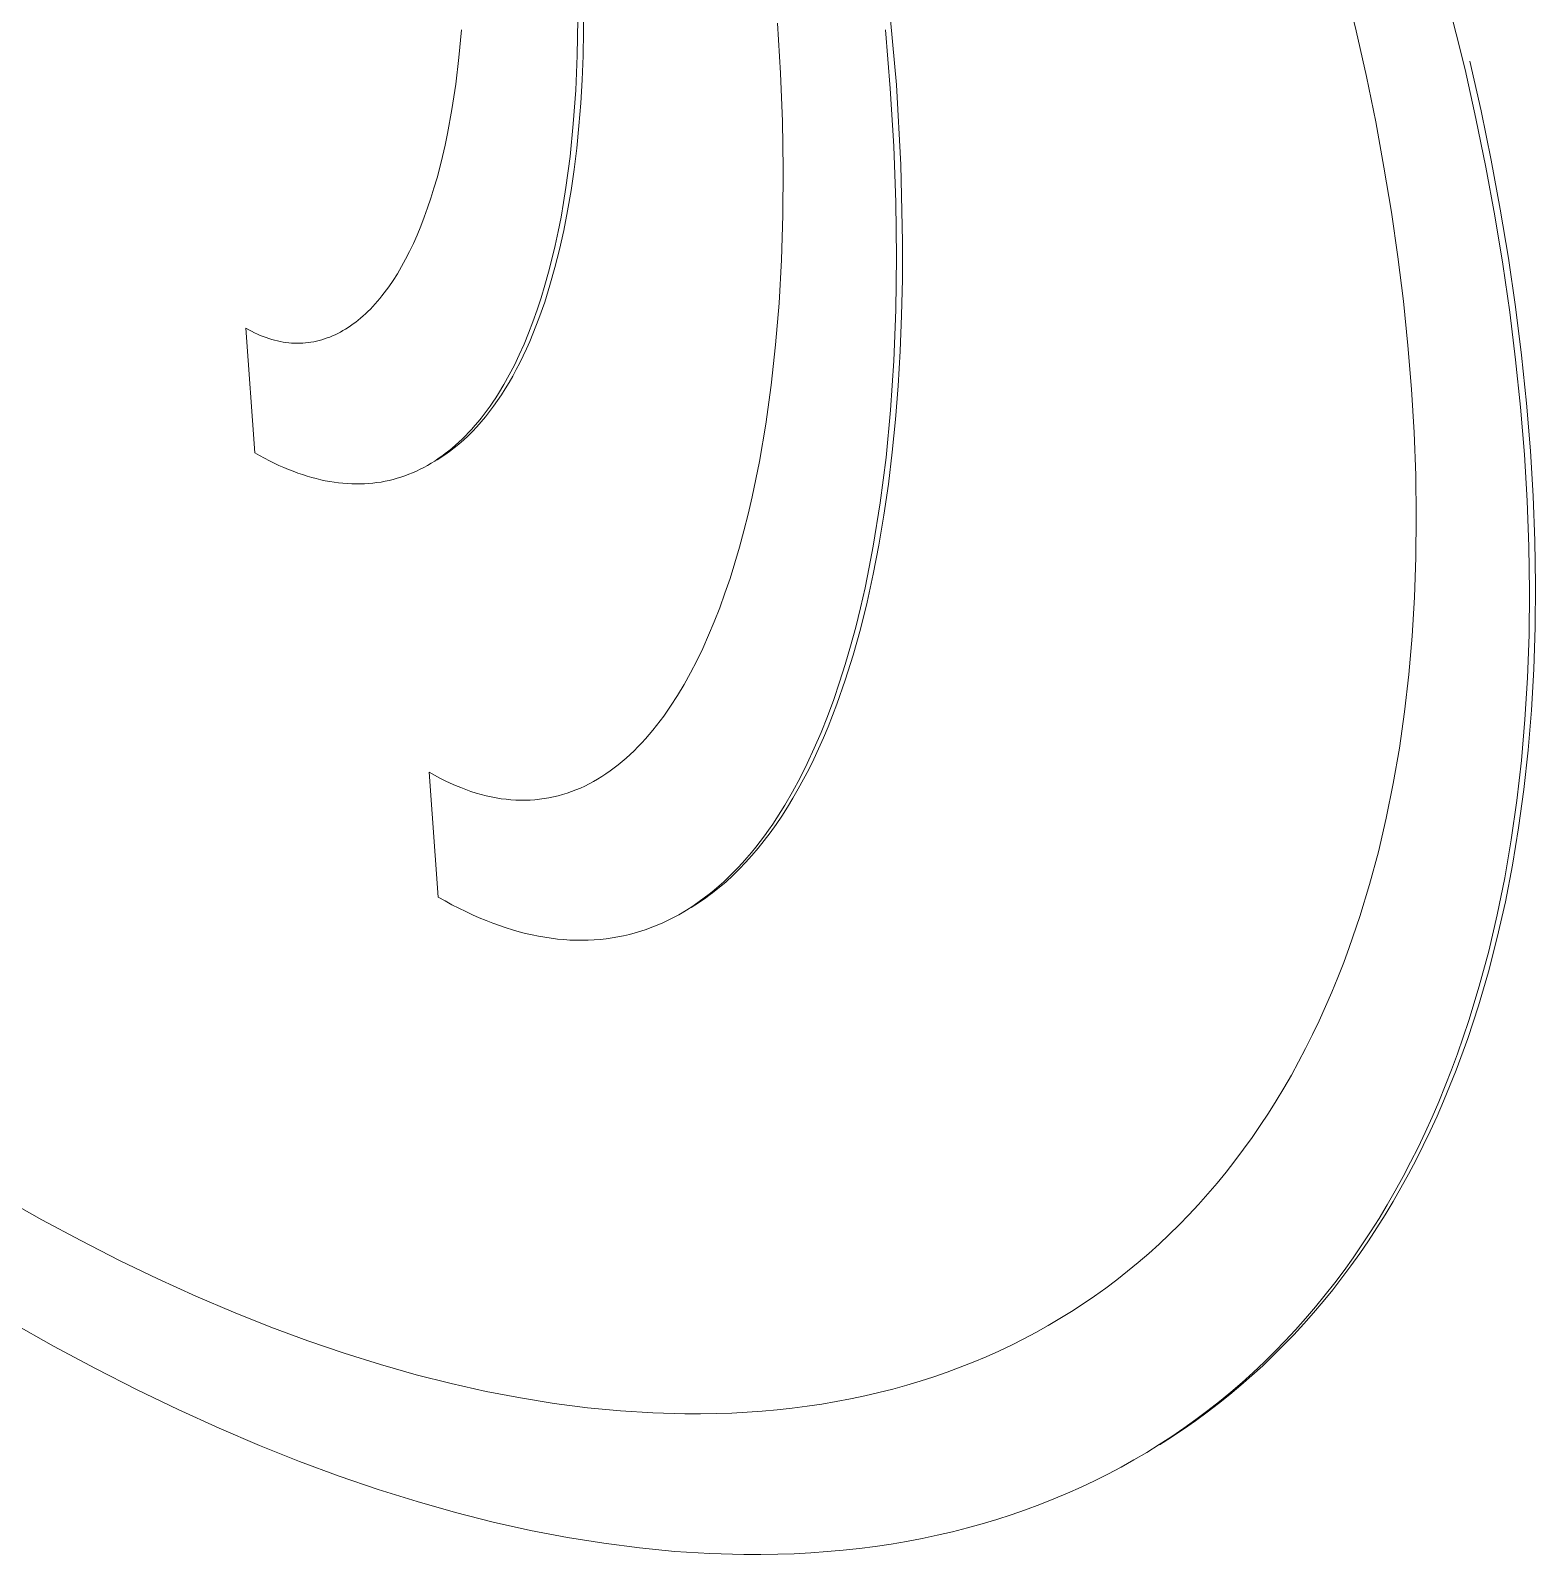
# Model space of a CAD drawing. Header units: inches. Extents: x -8 to 201, y -1 to 136.
# Drawn here: x 145.6847 to 146.1299, y 70.0377 to 70.4884 of the extents above; entities that cross this region are included whole.
import ezdxf

# ---------------------------------------------------------------- set-up
doc = ezdxf.new("R2010")
doc.units = ezdxf.units.IN
doc.layers.add('ZANO_R', color=7, linetype='Continuous', lineweight=0)

msp = doc.modelspace()

# ---------------------------------------------------------------- linework, layer by layer
at = {"layer": 'ZANO_R'}
for p, q in [((146.07689, 70.48824), (146.07012, 70.51534)), ((146.10177, 70.50589), (146.10904, 70.47679)), ((145.93827, 70.50106), (145.94085, 70.47228)), ((145.84838, 70.49556), (145.84835, 70.48814)), ((145.84659, 70.49168), (145.84643, 70.48099)), ((145.9066, 70.47577), (145.90571, 70.49049)), ((145.81147, 70.48032), (145.8122, 70.48852)), ((145.84835, 70.48814), (145.8482, 70.48088)), ((145.93763, 70.48858), (145.93906, 70.47124)), ((146.07989, 70.47476), (146.07689, 70.48824)), ((145.81053, 70.47247), (145.81147, 70.48032)), ((145.84643, 70.48099), (145.846, 70.47066)), ((145.8482, 70.48088), (145.84791, 70.4738)), ((145.90715, 70.4614), (145.9066, 70.47577)), ((146.10904, 70.47679), (146.11226, 70.46232)), ((146.1105, 70.4793), (146.11378, 70.46464)), ((145.80941, 70.46499), (145.81053, 70.47247)), ((145.84791, 70.4738), (145.8475, 70.46689)), ((145.93906, 70.47124), (145.94008, 70.45413)), ((145.94085, 70.47228), (145.94216, 70.44858)), ((146.08262, 70.46133), (146.07989, 70.47476)), ((145.846, 70.47066), (145.8453, 70.46071)), ((145.8475, 70.46689), (145.84696, 70.46016)), ((145.80811, 70.45787), (145.80941, 70.46499)), ((146.11226, 70.46232), (146.11519, 70.4479)), ((146.11378, 70.46464), (146.11678, 70.45004)), ((145.80739, 70.45444), (145.80811, 70.45787)), ((145.8453, 70.46071), (145.84434, 70.45114)), ((145.84696, 70.46016), (145.8463, 70.4536)), ((145.90737, 70.4474), (145.90715, 70.4614)), ((146.08508, 70.44797), (146.08262, 70.46133)), ((145.80663, 70.45112), (145.80739, 70.45444)), ((145.8463, 70.4536), (145.84552, 70.44723)), ((145.94008, 70.45413), (145.94069, 70.43751)), ((145.80582, 70.44788), (145.80663, 70.45112)), ((145.84434, 70.45114), (145.84312, 70.44195)), ((145.94216, 70.44858), (145.94268, 70.42582)), ((146.11678, 70.45004), (146.11948, 70.4355)), ((145.80409, 70.44169), (145.80498, 70.44474)), ((145.80498, 70.44474), (145.80582, 70.44788)), ((145.84552, 70.44723), (145.84462, 70.44104)), ((145.90728, 70.43378), (145.90737, 70.4474)), ((146.08727, 70.43467), (146.08508, 70.44797)), ((146.11519, 70.4479), (146.11784, 70.43355)), ((145.80317, 70.43873), (145.80409, 70.44169)), ((145.84312, 70.44195), (145.84242, 70.43751)), ((145.84462, 70.44104), (145.84361, 70.43504)), ((145.80121, 70.43311), (145.80221, 70.43587)), ((145.80221, 70.43587), (145.80317, 70.43873)), ((145.84242, 70.43751), (145.84166, 70.43317)), ((145.84361, 70.43504), (145.84248, 70.42924)), ((145.94069, 70.43751), (145.94089, 70.42138)), ((146.11948, 70.4355), (146.12188, 70.42104)), ((145.7991, 70.42786), (145.80017, 70.43044)), ((145.80017, 70.43044), (145.80121, 70.43311)), ((145.84166, 70.43317), (145.84083, 70.42893)), ((145.90686, 70.42056), (145.90728, 70.43378)), ((146.08919, 70.42144), (146.08727, 70.43467)), ((146.11784, 70.43355), (146.12019, 70.41927)), ((145.79799, 70.42539), (145.7991, 70.42786)), ((145.84083, 70.42893), (145.83994, 70.4248)), ((145.84248, 70.42924), (145.84123, 70.42363)), ((145.79568, 70.42072), (145.79685, 70.423)), ((145.79685, 70.423), (145.79799, 70.42539)), ((145.83994, 70.4248), (145.83899, 70.42077)), ((145.84123, 70.42363), (145.83987, 70.41822)), ((145.94089, 70.42138), (145.94069, 70.40576)), ((145.94268, 70.42582), (145.94264, 70.41481)), ((146.09082, 70.40829), (146.08919, 70.42144)), ((145.79325, 70.41644), (145.79448, 70.41853)), ((145.79448, 70.41853), (145.79568, 70.42072)), ((145.83799, 70.41685), (145.83692, 70.41303)), ((145.83899, 70.42077), (145.83799, 70.41685)), ((145.83987, 70.41822), (145.8384, 70.413)), ((145.90614, 70.40775), (145.90686, 70.42056)), ((146.12019, 70.41927), (146.12225, 70.40507)), ((146.12188, 70.42104), (146.12397, 70.40665)), ((145.79003, 70.41165), (145.79069, 70.41256)), ((145.79069, 70.41256), (145.79198, 70.41445)), ((145.79198, 70.41445), (145.79325, 70.41644)), ((145.83692, 70.41303), (145.83579, 70.40932)), ((145.8384, 70.413), (145.83683, 70.408)), ((145.94264, 70.41481), (145.94241, 70.40405)), ((145.78665, 70.40748), (145.78734, 70.40827)), ((145.78734, 70.40827), (145.78803, 70.40908)), ((145.78803, 70.40908), (145.7887, 70.40991)), ((145.7887, 70.40991), (145.78937, 70.41077)), ((145.78937, 70.41077), (145.79003, 70.41165)), ((145.83579, 70.40932), (145.83461, 70.40572)), ((145.83683, 70.408), (145.83514, 70.40319)), ((146.09217, 70.39523), (146.09082, 70.40829)), ((145.78166, 70.4027), (145.78239, 70.40331)), ((145.78239, 70.40331), (145.78312, 70.40394)), ((145.78312, 70.40394), (145.78384, 70.4046)), ((145.78384, 70.4046), (145.78455, 70.40528)), ((145.78455, 70.40528), (145.78526, 70.40599)), ((145.78526, 70.40599), (145.78596, 70.40673)), ((145.78596, 70.40673), (145.78665, 70.40748)), ((145.83461, 70.40572), (145.83337, 70.40224)), ((145.90512, 70.39537), (145.90614, 70.40775)), ((145.94069, 70.40576), (145.94011, 70.39067)), ((145.94241, 70.40405), (145.942, 70.39355)), ((146.12225, 70.40507), (146.124, 70.39095)), ((146.12397, 70.40665), (146.12576, 70.39235)), ((145.75107, 70.36345), (145.74845, 70.40032)), ((145.74845, 70.40032), (145.74931, 70.39984)), ((145.74931, 70.39984), (145.75016, 70.39939)), ((145.75016, 70.39939), (145.75101, 70.39896)), ((145.75101, 70.39896), (145.75186, 70.39857)), ((145.77564, 70.39876), (145.77641, 70.39917)), ((145.77641, 70.39917), (145.77717, 70.39959)), ((145.77717, 70.39959), (145.77793, 70.40005)), ((145.77793, 70.40005), (145.77869, 70.40053)), ((145.77869, 70.40053), (145.77944, 70.40103)), ((145.77944, 70.40103), (145.78018, 70.40156)), ((145.78018, 70.40156), (145.78093, 70.40212)), ((145.78093, 70.40212), (145.78166, 70.4027)), ((145.83208, 70.39886), (145.83073, 70.3956)), ((145.83337, 70.40224), (145.83208, 70.39886)), ((145.83426, 70.40087), (145.83335, 70.3986)), ((145.83514, 70.40319), (145.83426, 70.40087)), ((145.75186, 70.39857), (145.75271, 70.3982)), ((145.75271, 70.3982), (145.75356, 70.39786)), ((145.75356, 70.39786), (145.75441, 70.39754)), ((145.75441, 70.39754), (145.75526, 70.39725)), ((145.75526, 70.39725), (145.7561, 70.39699)), ((145.7561, 70.39699), (145.75695, 70.39676)), ((145.75695, 70.39676), (145.75779, 70.39656)), ((145.75779, 70.39656), (145.75863, 70.39638)), ((145.75863, 70.39638), (145.75946, 70.39622)), ((145.75946, 70.39622), (145.7603, 70.3961)), ((145.7603, 70.3961), (145.76113, 70.396)), ((145.76113, 70.396), (145.76197, 70.39593)), ((145.76197, 70.39593), (145.7628, 70.39588)), ((145.7628, 70.39588), (145.76362, 70.39587)), ((145.76362, 70.39587), (145.76445, 70.39588)), ((145.76445, 70.39588), (145.76527, 70.39591)), ((145.76527, 70.39591), (145.76608, 70.39597)), ((145.76608, 70.39597), (145.7669, 70.39606)), ((145.7669, 70.39606), (145.76771, 70.39617)), ((145.76771, 70.39617), (145.76852, 70.39632)), ((145.76852, 70.39632), (145.76933, 70.39648)), ((145.76933, 70.39648), (145.77013, 70.39668)), ((145.77013, 70.39668), (145.77093, 70.3969)), ((145.77093, 70.3969), (145.77172, 70.39714)), ((145.77172, 70.39714), (145.77251, 70.39742)), ((145.77251, 70.39742), (145.7733, 70.39771)), ((145.7733, 70.39771), (145.77408, 70.39804)), ((145.77408, 70.39804), (145.77486, 70.39839)), ((145.77486, 70.39839), (145.77564, 70.39876)), ((145.83073, 70.3956), (145.82933, 70.39245)), ((145.83242, 70.39639), (145.83146, 70.39423)), ((145.83335, 70.3986), (145.83242, 70.39639)), ((145.90381, 70.38343), (145.90512, 70.39537)), ((146.09324, 70.38225), (146.09217, 70.39523)), ((145.82933, 70.39245), (145.82787, 70.38942)), ((145.82947, 70.39006), (145.82843, 70.38806)), ((145.83048, 70.39212), (145.82947, 70.39006)), ((145.83146, 70.39423), (145.83048, 70.39212)), ((145.94011, 70.39067), (145.93914, 70.37612)), ((145.942, 70.39355), (145.9414, 70.38331)), ((146.124, 70.39095), (146.12545, 70.37692)), ((146.12576, 70.39235), (146.12723, 70.37814)), ((145.82636, 70.3865), (145.82479, 70.3837)), ((145.82738, 70.38612), (145.82629, 70.38423)), ((145.82787, 70.38942), (145.82636, 70.3865)), ((145.82843, 70.38806), (145.82738, 70.38612)), ((145.82318, 70.38103), (145.82235, 70.37973)), ((145.82479, 70.3837), (145.82318, 70.38103)), ((145.82518, 70.3824), (145.82405, 70.38062)), ((145.82629, 70.38423), (145.82518, 70.3824)), ((145.90221, 70.37194), (145.90381, 70.38343)), ((145.9414, 70.38331), (145.94061, 70.37333)), ((146.094, 70.36945), (146.09324, 70.38225)), ((145.82066, 70.37723), (145.81979, 70.37603)), ((145.82172, 70.37724), (145.82051, 70.37564)), ((145.82151, 70.37847), (145.82066, 70.37723)), ((145.82235, 70.37973), (145.82151, 70.37847)), ((145.8229, 70.3789), (145.82172, 70.37724)), ((145.82405, 70.38062), (145.8229, 70.3789)), ((146.12545, 70.37692), (146.12659, 70.36299)), ((146.12723, 70.37814), (146.12839, 70.36403)), ((145.81712, 70.3726), (145.81621, 70.37152)), ((145.81804, 70.3726), (145.81677, 70.37117)), ((145.81802, 70.37371), (145.81712, 70.3726)), ((145.81891, 70.37486), (145.81802, 70.37371)), ((145.81929, 70.37409), (145.81804, 70.3726)), ((145.81979, 70.37603), (145.81891, 70.37486)), ((145.82051, 70.37564), (145.81929, 70.37409)), ((145.90033, 70.36093), (145.90221, 70.37194)), ((145.93914, 70.37612), (145.9378, 70.36212)), ((145.94061, 70.37333), (145.93965, 70.36362)), ((145.81243, 70.36752), (145.81145, 70.36659)), ((145.81339, 70.36847), (145.81243, 70.36752)), ((145.81416, 70.36849), (145.81282, 70.36724)), ((145.81434, 70.36946), (145.81339, 70.36847)), ((145.81547, 70.3698), (145.81416, 70.36849)), ((145.81528, 70.37047), (145.81434, 70.36946)), ((145.81621, 70.37152), (145.81528, 70.37047)), ((145.81677, 70.37117), (145.81547, 70.3698)), ((146.09447, 70.3569), (146.094, 70.36945)), ((145.75252, 70.36263), (145.75107, 70.36345)), ((145.80744, 70.36322), (145.80641, 70.36246)), ((145.80925, 70.36433), (145.80642, 70.36244)), ((145.80725, 70.36283), (145.80653, 70.36235)), ((145.80796, 70.36333), (145.80725, 70.36283)), ((145.80846, 70.36402), (145.80744, 70.36322)), ((145.80867, 70.36384), (145.80796, 70.36333)), ((145.80947, 70.36484), (145.80846, 70.36402)), ((145.81008, 70.36491), (145.80867, 70.36384)), ((145.81047, 70.3657), (145.80947, 70.36484)), ((145.81146, 70.36604), (145.81008, 70.36491)), ((145.81145, 70.36659), (145.81047, 70.3657)), ((145.81282, 70.36724), (145.81146, 70.36604)), ((145.93965, 70.36362), (145.9385, 70.35419)), ((146.12659, 70.36299), (146.12742, 70.34925)), ((146.12839, 70.36403), (146.1292, 70.35061)), ((145.75396, 70.36185), (145.75252, 70.36263)), ((145.75539, 70.36111), (145.75396, 70.36185)), ((145.75681, 70.36041), (145.75539, 70.36111)), ((145.75823, 70.35975), (145.75681, 70.36041)), ((145.75963, 70.35913), (145.75823, 70.35975)), ((145.76103, 70.35854), (145.75963, 70.35913)), ((145.76242, 70.35799), (145.76103, 70.35854)), ((145.79998, 70.35859), (145.79887, 70.35806)), ((145.80108, 70.35915), (145.79998, 70.35859)), ((145.80217, 70.35975), (145.80108, 70.35915)), ((145.80324, 70.36038), (145.80217, 70.35975)), ((145.80431, 70.36104), (145.80324, 70.36038)), ((145.80536, 70.36174), (145.80431, 70.36104)), ((145.80507, 70.36143), (145.80434, 70.361)), ((145.8058, 70.36188), (145.80507, 70.36143)), ((145.80641, 70.36246), (145.80536, 70.36174)), ((145.80653, 70.36235), (145.8058, 70.36188)), ((145.89818, 70.35041), (145.90033, 70.36093)), ((145.9378, 70.36212), (145.93609, 70.34868)), ((145.76381, 70.35748), (145.76242, 70.35799)), ((145.76518, 70.35701), (145.76381, 70.35748)), ((145.76655, 70.35658), (145.76518, 70.35701)), ((145.76791, 70.35618), (145.76655, 70.35658)), ((145.76926, 70.35582), (145.76791, 70.35618)), ((145.7706, 70.3555), (145.76926, 70.35582)), ((145.77193, 70.35522), (145.7706, 70.3555)), ((145.77326, 70.35497), (145.77193, 70.35522)), ((145.77457, 70.35476), (145.77326, 70.35497)), ((145.77588, 70.35459), (145.77457, 70.35476)), ((145.77717, 70.35445), (145.77588, 70.35459)), ((145.77846, 70.35435), (145.77717, 70.35445)), ((145.77974, 70.35428), (145.77846, 70.35435)), ((145.78101, 70.35425), (145.77974, 70.35428)), ((145.78227, 70.35426), (145.78101, 70.35425)), ((145.78352, 70.35431), (145.78227, 70.35426)), ((145.78476, 70.35438), (145.78352, 70.35431)), ((145.78599, 70.3545), (145.78476, 70.35438)), ((145.78721, 70.35465), (145.78599, 70.3545)), ((145.78842, 70.35483), (145.78721, 70.35465)), ((145.78963, 70.35505), (145.78842, 70.35483)), ((145.79082, 70.35531), (145.78963, 70.35505)), ((145.792, 70.3556), (145.79082, 70.35531)), ((145.79317, 70.35592), (145.792, 70.3556)), ((145.79433, 70.35628), (145.79317, 70.35592)), ((145.79548, 70.35668), (145.79433, 70.35628)), ((145.79662, 70.3571), (145.79548, 70.35668)), ((145.79775, 70.35756), (145.79662, 70.3571)), ((145.79887, 70.35806), (145.79775, 70.35756)), ((145.9385, 70.35419), (145.93718, 70.34503)), ((146.09464, 70.34459), (146.09447, 70.3569)), ((145.897, 70.34534), (145.89818, 70.35041)), ((146.12742, 70.34925), (146.12792, 70.33577)), ((146.1292, 70.35061), (146.1297, 70.33744)), ((145.89576, 70.34039), (145.897, 70.34534)), ((145.93609, 70.34868), (145.93402, 70.33582)), ((145.93718, 70.34503), (145.93569, 70.33616)), ((145.89446, 70.33557), (145.89576, 70.34039)), ((146.09452, 70.33254), (146.09464, 70.34459)), ((145.93402, 70.33582), (145.93285, 70.32961)), ((145.93569, 70.33616), (145.93403, 70.32758)), ((146.12792, 70.33577), (146.1281, 70.32255)), ((146.1297, 70.33744), (146.1299, 70.32453)), ((145.89309, 70.33089), (145.89446, 70.33557)), ((146.09411, 70.32074), (146.09452, 70.33254)), ((145.89166, 70.32634), (145.89309, 70.33089)), ((145.93285, 70.32961), (145.9316, 70.32356)), ((145.93403, 70.32758), (145.9322, 70.31929)), ((145.89016, 70.32192), (145.89166, 70.32634)), ((145.9316, 70.32356), (145.93026, 70.31765)), ((146.1281, 70.32255), (146.12797, 70.30961)), ((146.1299, 70.32453), (146.1298, 70.31187)), ((145.88861, 70.31764), (145.89016, 70.32192)), ((145.9322, 70.31929), (145.93021, 70.3113)), ((146.09341, 70.3092), (146.09411, 70.32074)), ((145.88532, 70.3095), (145.887, 70.3135)), ((145.887, 70.3135), (145.88861, 70.31764)), ((145.93026, 70.31765), (145.92884, 70.3119)), ((145.88359, 70.30564), (145.88532, 70.3095)), ((145.92884, 70.3119), (145.92733, 70.30631)), ((145.93021, 70.3113), (145.92805, 70.30361)), ((146.09243, 70.29792), (146.09341, 70.3092)), ((146.12797, 70.30961), (146.12753, 70.29695)), ((146.1298, 70.31187), (146.1294, 70.29948)), ((145.8818, 70.30193), (145.88359, 70.30564)), ((145.92733, 70.30631), (145.92574, 70.30087)), ((145.87996, 70.29837), (145.8818, 70.30193)), ((145.92574, 70.30087), (145.92407, 70.29559)), ((145.92805, 70.30361), (145.92573, 70.29622)), ((145.87806, 70.29495), (145.87996, 70.29837)), ((145.92407, 70.29559), (145.92231, 70.29047)), ((145.92573, 70.29622), (145.92326, 70.28915)), ((146.09117, 70.2869), (146.09243, 70.29792)), ((146.12753, 70.29695), (146.12678, 70.28456)), ((146.1294, 70.29948), (146.12871, 70.28735)), ((145.87409, 70.28857), (145.8761, 70.29168)), ((145.8761, 70.29168), (145.87806, 70.29495)), ((145.87203, 70.28561), (145.87307, 70.28707)), ((145.87307, 70.28707), (145.87409, 70.28857)), ((145.92231, 70.29047), (145.92048, 70.28551)), ((145.92326, 70.28915), (145.92197, 70.28574)), ((146.08964, 70.27614), (146.09117, 70.2869)), ((146.12871, 70.28735), (146.12773, 70.27548)), ((145.86884, 70.28146), (145.86991, 70.28281)), ((145.86991, 70.28281), (145.87098, 70.28419)), ((145.87098, 70.28419), (145.87203, 70.28561)), ((145.92048, 70.28551), (145.91857, 70.28072)), ((145.92063, 70.2824), (145.91926, 70.27914)), ((145.92197, 70.28574), (145.92063, 70.2824)), ((146.12678, 70.28456), (146.12573, 70.27244)), ((145.8644, 70.27649), (145.86553, 70.27767)), ((145.86553, 70.27767), (145.86665, 70.2789)), ((145.86665, 70.2789), (145.86775, 70.28016)), ((145.86775, 70.28016), (145.86884, 70.28146)), ((145.91857, 70.28072), (145.91658, 70.27609)), ((145.91926, 70.27914), (145.91785, 70.27597)), ((145.85978, 70.27217), (145.86095, 70.27319)), ((145.86095, 70.27319), (145.86211, 70.27425)), ((145.86211, 70.27425), (145.86326, 70.27535)), ((145.86326, 70.27535), (145.8644, 70.27649)), ((145.91658, 70.27609), (145.91451, 70.27163)), ((145.91641, 70.27287), (145.91492, 70.26986)), ((145.91785, 70.27597), (145.91641, 70.27287)), ((146.08783, 70.26565), (146.08964, 70.27614)), ((146.12773, 70.27548), (146.12646, 70.26388)), ((145.8053, 70.2321), (145.80268, 70.26898)), ((145.80268, 70.26898), (145.80425, 70.26809)), ((145.80425, 70.26809), (145.80581, 70.26726)), ((145.85372, 70.26771), (145.85496, 70.26851)), ((145.85496, 70.26851), (145.85618, 70.26937)), ((145.85618, 70.26937), (145.85739, 70.27026)), ((145.85739, 70.27026), (145.85859, 70.27119)), ((145.85859, 70.27119), (145.85978, 70.27217)), ((145.91451, 70.27163), (145.91237, 70.26734)), ((145.91492, 70.26986), (145.91341, 70.26693)), ((146.12573, 70.27244), (146.12438, 70.26061)), ((145.80581, 70.26726), (145.80737, 70.26648)), ((145.80737, 70.26648), (145.80891, 70.26575)), ((145.80891, 70.26575), (145.81045, 70.26507)), ((145.81045, 70.26507), (145.81198, 70.26444)), ((145.81198, 70.26444), (145.81351, 70.26386)), ((145.81351, 70.26386), (145.81502, 70.26333)), ((145.84478, 70.26326), (145.84609, 70.26377)), ((145.84609, 70.26377), (145.84739, 70.26431)), ((145.84739, 70.26431), (145.84868, 70.26491)), ((145.84868, 70.26491), (145.84996, 70.26554)), ((145.84996, 70.26554), (145.85122, 70.26622)), ((145.85122, 70.26622), (145.85248, 70.26694)), ((145.85248, 70.26694), (145.85372, 70.26771)), ((145.91237, 70.26734), (145.91015, 70.26322)), ((145.91185, 70.26409), (145.91026, 70.26132)), ((145.91341, 70.26693), (145.91185, 70.26409)), ((146.08575, 70.25542), (146.08783, 70.26565)), ((146.12646, 70.26388), (146.12491, 70.25255)), ((145.81502, 70.26333), (145.81653, 70.26285)), ((145.81653, 70.26285), (145.81803, 70.26242)), ((145.81803, 70.26242), (145.81952, 70.26204)), ((145.81952, 70.26204), (145.821, 70.26171)), ((145.821, 70.26171), (145.82247, 70.26142)), ((145.82247, 70.26142), (145.82394, 70.26118)), ((145.82394, 70.26118), (145.82539, 70.261)), ((145.82539, 70.261), (145.82684, 70.26085)), ((145.82684, 70.26085), (145.82828, 70.26076)), ((145.82828, 70.26076), (145.82971, 70.26072)), ((145.82971, 70.26072), (145.83113, 70.26072)), ((145.83113, 70.26072), (145.83254, 70.26076)), ((145.83254, 70.26076), (145.83394, 70.26086)), ((145.83394, 70.26086), (145.83533, 70.261)), ((145.83533, 70.261), (145.83671, 70.26119)), ((145.83671, 70.26119), (145.83808, 70.26142)), ((145.83808, 70.26142), (145.83944, 70.2617)), ((145.83944, 70.2617), (145.84079, 70.26202)), ((145.84079, 70.26202), (145.84213, 70.26239)), ((145.84213, 70.26239), (145.84346, 70.2628)), ((145.84346, 70.2628), (145.84478, 70.26326)), ((145.90786, 70.25927), (145.90549, 70.2555)), ((145.91015, 70.26322), (145.90786, 70.25927)), ((145.91026, 70.26132), (145.90863, 70.25865)), ((146.12438, 70.26061), (146.12273, 70.24905)), ((145.90549, 70.2555), (145.90428, 70.25368)), ((145.90697, 70.25605), (145.90527, 70.25355)), ((145.90863, 70.25865), (145.90697, 70.25605)), ((146.08341, 70.24545), (146.08575, 70.25542)), ((145.90181, 70.25018), (145.90054, 70.24849)), ((145.90354, 70.25112), (145.90177, 70.24879)), ((145.90305, 70.25191), (145.90181, 70.25018)), ((145.90428, 70.25368), (145.90305, 70.25191)), ((145.90527, 70.25355), (145.90354, 70.25112)), ((146.12491, 70.25255), (146.12308, 70.24148)), ((145.89926, 70.24685), (145.89796, 70.24525)), ((145.89997, 70.24654), (145.89814, 70.24438)), ((145.90054, 70.24849), (145.89926, 70.24685)), ((145.90177, 70.24879), (145.89997, 70.24654)), ((146.12273, 70.24905), (146.12079, 70.23778)), ((145.89531, 70.24219), (145.89396, 70.24073)), ((145.89627, 70.24231), (145.89437, 70.24033)), ((145.89665, 70.2437), (145.89531, 70.24219)), ((145.89814, 70.24438), (145.89627, 70.24231)), ((145.89796, 70.24525), (145.89665, 70.2437)), ((146.0808, 70.23576), (146.08341, 70.24545)), ((146.12308, 70.24148), (146.12097, 70.23069)), ((145.88981, 70.23663), (145.88839, 70.23536)), ((145.89047, 70.23664), (145.88847, 70.23493)), ((145.89121, 70.23795), (145.88981, 70.23663)), ((145.89244, 70.23844), (145.89047, 70.23664)), ((145.8926, 70.23932), (145.89121, 70.23795)), ((145.89437, 70.24033), (145.89244, 70.23844)), ((145.89396, 70.24073), (145.8926, 70.23932)), ((146.12079, 70.23778), (146.11856, 70.2268)), ((145.80736, 70.23094), (145.8053, 70.2321)), ((145.8862, 70.23312), (145.88106, 70.22969)), ((145.88551, 70.23295), (145.88404, 70.23182)), ((145.88542, 70.23254), (145.88438, 70.23179)), ((145.88644, 70.23331), (145.88542, 70.23254)), ((145.88696, 70.23413), (145.88551, 70.23295)), ((145.88746, 70.23411), (145.88644, 70.23331)), ((145.88839, 70.23536), (145.88696, 70.23413)), ((145.88847, 70.23493), (145.88746, 70.23411)), ((146.07794, 70.22634), (146.0808, 70.23576)), ((145.80941, 70.22983), (145.80736, 70.23094)), ((145.81145, 70.22878), (145.80941, 70.22983)), ((145.81347, 70.22779), (145.81145, 70.22878)), ((145.81549, 70.22685), (145.81347, 70.22779)), ((145.87802, 70.22776), (145.87647, 70.22687)), ((145.87955, 70.2287), (145.87802, 70.22776)), ((145.8791, 70.22838), (145.87802, 70.22777)), ((145.88017, 70.22901), (145.8791, 70.22838)), ((145.88106, 70.22969), (145.87955, 70.2287)), ((145.88123, 70.22967), (145.88017, 70.22901)), ((145.88256, 70.23073), (145.88106, 70.22969)), ((145.88229, 70.23035), (145.88123, 70.22967)), ((145.88334, 70.23106), (145.88229, 70.23035)), ((145.88404, 70.23182), (145.88256, 70.23073)), ((145.88438, 70.23179), (145.88334, 70.23106)), ((146.12097, 70.23069), (146.11859, 70.22017)), ((145.81749, 70.22597), (145.81549, 70.22685)), ((145.81949, 70.22514), (145.81749, 70.22597)), ((145.82147, 70.22437), (145.81949, 70.22514)), ((145.82344, 70.22366), (145.82147, 70.22437)), ((145.8254, 70.223), (145.82344, 70.22366)), ((145.86851, 70.22314), (145.86688, 70.22254)), ((145.87014, 70.22378), (145.86851, 70.22314)), ((145.87174, 70.22448), (145.87014, 70.22378)), ((145.87333, 70.22523), (145.87174, 70.22448)), ((145.87491, 70.22602), (145.87333, 70.22523)), ((145.87647, 70.22687), (145.87491, 70.22602)), ((146.07481, 70.21719), (146.07794, 70.22634)), ((146.11856, 70.2268), (146.11604, 70.2161)), ((145.82734, 70.22239), (145.8254, 70.223)), ((145.82928, 70.22184), (145.82734, 70.22239)), ((145.8312, 70.22135), (145.82928, 70.22184)), ((145.83311, 70.2209), (145.8312, 70.22135)), ((145.835, 70.22052), (145.83311, 70.2209)), ((145.83689, 70.22018), (145.835, 70.22052)), ((145.83876, 70.2199), (145.83689, 70.22018)), ((145.84062, 70.21968), (145.83876, 70.2199)), ((145.84246, 70.2195), (145.84062, 70.21968)), ((145.8443, 70.21938), (145.84246, 70.2195)), ((145.84612, 70.21932), (145.8443, 70.21938)), ((145.84792, 70.2193), (145.84612, 70.21932)), ((145.84971, 70.21934), (145.84792, 70.2193)), ((145.85149, 70.21943), (145.84971, 70.21934)), ((145.85326, 70.21957), (145.85149, 70.21943)), ((145.85501, 70.21976), (145.85326, 70.21957)), ((145.85675, 70.22), (145.85501, 70.21976)), ((145.85847, 70.2203), (145.85675, 70.22)), ((145.86018, 70.22065), (145.85847, 70.2203)), ((145.86188, 70.22104), (145.86018, 70.22065)), ((145.86356, 70.22149), (145.86188, 70.22104)), ((145.86522, 70.22199), (145.86356, 70.22149)), ((145.86688, 70.22254), (145.86522, 70.22199)), ((146.11859, 70.22017), (146.11594, 70.20993)), ((146.07316, 70.21272), (146.07481, 70.21719)), ((146.11604, 70.2161), (146.11324, 70.20569)), ((146.07144, 70.20832), (146.07316, 70.21272)), ((146.11594, 70.20993), (146.11302, 70.19996)), ((146.06966, 70.20399), (146.07144, 70.20832)), ((146.11324, 70.20569), (146.11016, 70.19558)), ((146.06781, 70.19972), (146.06966, 70.20399)), ((146.06591, 70.19553), (146.06781, 70.19972)), ((146.11302, 70.19996), (146.10984, 70.19027)), ((146.06394, 70.19141), (146.06591, 70.19553)), ((146.11016, 70.19558), (146.10681, 70.18576)), ((146.05982, 70.18337), (146.06191, 70.18735)), ((146.06191, 70.18735), (146.06394, 70.19141)), ((146.10984, 70.19027), (146.1064, 70.18087)), ((146.05768, 70.17946), (146.05982, 70.18337)), ((146.10681, 70.18576), (146.10503, 70.18096)), ((146.05547, 70.17562), (146.05768, 70.17946)), ((146.1064, 70.18087), (146.1027, 70.17174)), ((146.10503, 70.18096), (146.10319, 70.17623)), ((146.0532, 70.17185), (146.05547, 70.17562)), ((146.10319, 70.17623), (146.10127, 70.17158)), ((146.05088, 70.16815), (146.0532, 70.17185)), ((146.10127, 70.17158), (146.09929, 70.167)), ((146.1027, 70.17174), (146.10076, 70.16729)), ((146.04605, 70.16097), (146.04849, 70.16452)), ((146.04849, 70.16452), (146.05088, 70.16815)), ((146.09929, 70.167), (146.09725, 70.1625)), ((146.10076, 70.16729), (146.09875, 70.1629)), ((146.04355, 70.15749), (146.04605, 70.16097)), ((146.09725, 70.1625), (146.09514, 70.15807)), ((146.09875, 70.1629), (146.09668, 70.15859)), ((146.041, 70.15408), (146.04355, 70.15749)), ((146.09514, 70.15807), (146.09296, 70.15372)), ((146.09668, 70.15859), (146.09455, 70.15435)), ((146.03838, 70.15074), (146.041, 70.15408)), ((146.09296, 70.15372), (146.09072, 70.14944)), ((146.09455, 70.15435), (146.09235, 70.15018)), ((146.03299, 70.14428), (146.03572, 70.14748)), ((146.03572, 70.14748), (146.03838, 70.15074)), ((146.09072, 70.14944), (146.08841, 70.14524)), ((146.09235, 70.15018), (146.0901, 70.14609)), ((145.67644, 70.14324), (145.68809, 70.13668)), ((146.03021, 70.14117), (146.03299, 70.14428)), ((146.08778, 70.14206), (146.08541, 70.13811)), ((146.08841, 70.14524), (146.08604, 70.14112)), ((146.0901, 70.14609), (146.08778, 70.14206)), ((146.02449, 70.13515), (146.02738, 70.13812)), ((146.02738, 70.13812), (146.03021, 70.14117)), ((146.08541, 70.13811), (146.08297, 70.13424)), ((146.08604, 70.14112), (146.08361, 70.13707)), ((145.68809, 70.13668), (145.69964, 70.13048)), ((146.02154, 70.13225), (146.02449, 70.13515)), ((146.08111, 70.1331), (146.07855, 70.12921)), ((146.08297, 70.13424), (146.08047, 70.13043)), ((146.08361, 70.13707), (146.08111, 70.1331)), ((145.69964, 70.13048), (145.71109, 70.12464)), ((146.01549, 70.12668), (146.01854, 70.12943)), ((146.01854, 70.12943), (146.02154, 70.13225)), ((146.07855, 70.12921), (146.07593, 70.12539)), ((146.08047, 70.13043), (146.07792, 70.1267)), ((145.71109, 70.12464), (145.72244, 70.11917)), ((146.00923, 70.12141), (146.01239, 70.12401)), ((146.01239, 70.12401), (146.01549, 70.12668)), ((146.07593, 70.12539), (146.07325, 70.12165)), ((146.07792, 70.1267), (146.0753, 70.12305)), ((146.00602, 70.11889), (146.00923, 70.12141)), ((146.07263, 70.11946), (146.0699, 70.11596)), ((146.07325, 70.12165), (146.0705, 70.11799)), ((146.0753, 70.12305), (146.07263, 70.11946)), ((145.72244, 70.11917), (145.73368, 70.11406)), ((145.99945, 70.11407), (146.00276, 70.11644)), ((146.00276, 70.11644), (146.00602, 70.11889)), ((146.0699, 70.11596), (146.06711, 70.11252)), ((146.0705, 70.11799), (146.06769, 70.11441)), ((145.73368, 70.11406), (145.74482, 70.1093)), ((145.99267, 70.10955), (145.99609, 70.11177)), ((145.99609, 70.11177), (145.99945, 70.11407)), ((146.06483, 70.1109), (146.0619, 70.10747)), ((146.06711, 70.11252), (146.06427, 70.10916)), ((146.06769, 70.11441), (146.06483, 70.1109)), ((145.69156, 70.09932), (145.67906, 70.10637)), ((145.74482, 70.1093), (145.75584, 70.10491)), ((145.9857, 70.10534), (145.98921, 70.10741)), ((145.98921, 70.10741), (145.99267, 70.10955)), ((146.06136, 70.10588), (146.05841, 70.10267)), ((146.0619, 70.10747), (146.05892, 70.10413)), ((146.06427, 70.10916), (146.06136, 70.10588)), ((145.75584, 70.10491), (145.76676, 70.10086)), ((145.97487, 70.0996), (145.97852, 70.10144)), ((145.97852, 70.10144), (145.98214, 70.10335)), ((145.98214, 70.10335), (145.9857, 70.10534)), ((146.05841, 70.10267), (146.05539, 70.09954)), ((146.05892, 70.10413), (146.05587, 70.10086)), ((145.70396, 70.09267), (145.69156, 70.09932)), ((145.76676, 70.10086), (145.77755, 70.09717)), ((145.77755, 70.09717), (145.78822, 70.09383)), ((145.9674, 70.09616), (145.97116, 70.09784)), ((145.97116, 70.09784), (145.97487, 70.0996)), ((146.05277, 70.09767), (146.04961, 70.09456)), ((146.05539, 70.09954), (146.05232, 70.09648)), ((146.05587, 70.10086), (146.05277, 70.09767)), ((145.71626, 70.0864), (145.70396, 70.09267)), ((145.78822, 70.09383), (145.79877, 70.09084)), ((145.95586, 70.09159), (145.95975, 70.09303)), ((145.95975, 70.09303), (145.9636, 70.09456)), ((145.9636, 70.09456), (145.9674, 70.09616)), ((146.0492, 70.0935), (146.04602, 70.09059)), ((146.04961, 70.09456), (146.04639, 70.09153)), ((146.05232, 70.09648), (146.0492, 70.0935)), ((145.79877, 70.09084), (145.80919, 70.0882)), ((145.80919, 70.0882), (145.81948, 70.0859)), ((145.9439, 70.08773), (145.94793, 70.08893)), ((145.94793, 70.08893), (145.95191, 70.09022)), ((145.95191, 70.09022), (145.95586, 70.09159)), ((146.04311, 70.08858), (146.03978, 70.08571)), ((146.04602, 70.09059), (146.04278, 70.08776)), ((146.04639, 70.09153), (146.04311, 70.08858)), ((145.72844, 70.08052), (145.71626, 70.0864)), ((145.81948, 70.0859), (145.82964, 70.08395)), ((145.82964, 70.08395), (145.83965, 70.08234)), ((145.92307, 70.08288), (145.92732, 70.08369)), ((145.92732, 70.08369), (145.93153, 70.08458)), ((145.93153, 70.08458), (145.9357, 70.08555)), ((145.9357, 70.08555), (145.93982, 70.0866)), ((145.93982, 70.0866), (145.9439, 70.08773)), ((146.03949, 70.08501), (146.03615, 70.08234)), ((146.03978, 70.08571), (146.03639, 70.08292)), ((146.04278, 70.08776), (146.03949, 70.08501)), ((145.74052, 70.07503), (145.72844, 70.08052)), ((145.83965, 70.08234), (145.84953, 70.08106)), ((145.84953, 70.08106), (145.85926, 70.08013)), ((145.85926, 70.08013), (145.86885, 70.07953)), ((145.86885, 70.07953), (145.87828, 70.07926)), ((145.87828, 70.07926), (145.88294, 70.07926)), ((145.88294, 70.07926), (145.88756, 70.07933)), ((145.88756, 70.07933), (145.89214, 70.07949)), ((145.89214, 70.07949), (145.89668, 70.07973)), ((145.89668, 70.07973), (145.90118, 70.08005)), ((145.90118, 70.08005), (145.90564, 70.08045)), ((145.90564, 70.08045), (145.91006, 70.08094)), ((145.91006, 70.08094), (145.91444, 70.0815)), ((145.91444, 70.0815), (145.91878, 70.08215)), ((145.91878, 70.08215), (145.92307, 70.08288)), ((146.03276, 70.07974), (146.02931, 70.07722)), ((146.03295, 70.08021), (146.02944, 70.07758)), ((146.03615, 70.08234), (146.03276, 70.07974)), ((146.03639, 70.08292), (146.03295, 70.08021)), ((145.75248, 70.06993), (145.74052, 70.07503)), ((146.02581, 70.07477), (146.02226, 70.07241)), ((146.02589, 70.07503), (146.02228, 70.07257)), ((146.02931, 70.07722), (146.02581, 70.07477)), ((146.02944, 70.07758), (146.02589, 70.07503)), ((146.03025, 70.07789), (146.02591, 70.075)), ((145.76432, 70.06521), (145.75248, 70.06993)), ((146.01861, 70.07018), (146.01489, 70.06788)), ((146.02228, 70.07257), (146.01861, 70.07018)), ((146.02226, 70.07241), (146.01865, 70.07012)), ((146.01112, 70.06566), (146.0073, 70.06353)), ((146.01489, 70.06788), (146.01112, 70.06566)), ((145.77603, 70.06087), (145.76432, 70.06521)), ((145.78762, 70.0569), (145.77603, 70.06087)), ((146.00342, 70.06147), (145.99949, 70.0595)), ((146.0073, 70.06353), (146.00342, 70.06147)), ((145.79908, 70.05332), (145.78762, 70.0569)), ((145.99551, 70.05761), (145.99148, 70.05581)), ((145.99949, 70.0595), (145.99551, 70.05761)), ((145.81041, 70.05011), (145.79908, 70.05332)), ((145.98326, 70.05245), (145.97908, 70.0509)), ((145.98739, 70.05409), (145.98326, 70.05245)), ((145.99148, 70.05581), (145.98739, 70.05409)), ((145.8216, 70.04727), (145.81041, 70.05011)), ((145.83264, 70.0448), (145.8216, 70.04727)), ((145.97057, 70.04805), (145.96624, 70.04675)), ((145.97485, 70.04943), (145.97057, 70.04805)), ((145.97908, 70.0509), (145.97485, 70.04943)), ((145.84355, 70.0427), (145.83264, 70.0448)), ((145.95296, 70.04337), (145.94844, 70.04242)), ((145.95743, 70.04441), (145.95296, 70.04337)), ((145.96186, 70.04554), (145.95743, 70.04441)), ((145.96624, 70.04675), (145.96186, 70.04554)), ((145.8543, 70.04097), (145.84355, 70.0427)), ((145.86491, 70.0396), (145.8543, 70.04097)), ((145.87536, 70.0386), (145.86491, 70.0396)), ((145.88565, 70.03796), (145.87536, 70.0386)), ((145.92037, 70.03851), (145.91554, 70.03817)), ((145.92516, 70.03894), (145.92037, 70.03851)), ((145.92991, 70.03947), (145.92516, 70.03894)), ((145.93461, 70.04007), (145.92991, 70.03947)), ((145.93927, 70.04077), (145.93461, 70.04007)), ((145.94388, 70.04155), (145.93927, 70.04077)), ((145.94844, 70.04242), (145.94388, 70.04155)), ((145.89578, 70.03767), (145.88565, 70.03796)), ((145.90078, 70.03766), (145.89578, 70.03767)), ((145.90575, 70.03774), (145.90078, 70.03766)), ((145.91066, 70.03791), (145.90575, 70.03774)), ((145.91554, 70.03817), (145.91066, 70.03791))]:
    msp.add_line(p, q, dxfattribs=at)

doc.saveas('drawing.dxf')
